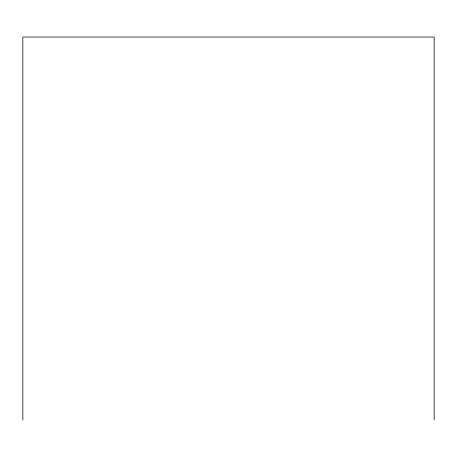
<?xml version="1.0" encoding="UTF-8"?>
<svg xmlns="http://www.w3.org/2000/svg" width="457" height="457" viewBox="0 0 457 457"><rect width="100%" height="100%" fill="white"/><g stroke="black" fill="none" stroke-linecap="round" stroke-linejoin="round"><path stroke-width="0.69" d="M434.15 419.966L434.15 37.034L22.85 37.034L22.85 419.966"/></g></svg>
